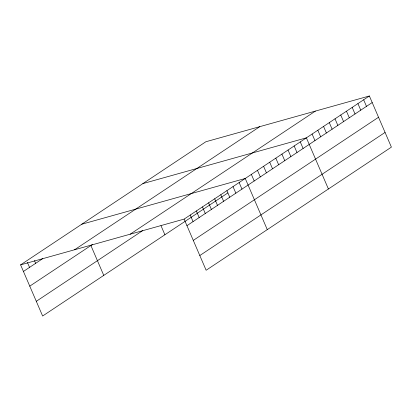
<?xml version="1.0" encoding="UTF-8"?>
<svg xmlns="http://www.w3.org/2000/svg" width="412" height="412" viewBox="0 0 412 412"><rect width="100%" height="100%" fill="white"/><g stroke="black" fill="none" stroke-linecap="round" stroke-linejoin="round"><path stroke-width="0.62" d="M227.888 192.898L42.627 316.019L20.6 264.87L205.861 141.749L369.373 95.981L391.4 147.13L206.139 270.251L184.113 219.102L369.373 95.981M23.433 271.446L42.791 258.582M74.557 249.765L259.817 126.644M29.767 286.155L92.432 244.507M130.151 234.207L315.412 111.085M36.292 301.311L142.773 230.545M186.945 225.678L372.206 102.557M193.28 240.392L378.54 117.266M199.805 255.543L385.066 132.422M142.871 183.608L306.384 137.84L328.41 188.995M81.736 224.236L245.248 178.473L267.275 229.623M20.6 264.87L184.113 219.102M363.647 99.786L366.479 106.363M357.92 103.592L360.752 110.169M352.193 107.398L355.026 113.975M346.466 111.204L349.299 117.781M340.739 115.01L343.572 121.586M335.013 118.816L337.845 125.392M329.286 122.621L332.118 129.198M323.559 126.427L326.392 133.004M317.837 130.233L320.67 136.81M312.111 134.039L314.943 140.616M300.271 141.903L303.103 148.485M294.158 145.966L296.99 152.543M288.045 150.03L290.877 156.606M281.926 154.093L284.759 160.67M275.813 158.157L278.646 164.733M269.7 162.22L272.533 168.796M263.587 166.283L266.42 172.86M257.474 170.347L260.307 176.923M251.361 174.41L254.194 180.986M239.135 182.537L241.968 189.113M233.022 186.6L235.855 193.177M226.914 190.632L229.742 197.24M220.791 194.727L223.623 201.303M214.678 198.79L217.51 205.367M208.565 202.848L211.397 209.43M202.452 206.912L205.284 213.493M196.339 210.975L199.171 217.551M190.226 215.038L193.058 221.615M160.999 225.709L164.898 234.758M90.903 245.526L103.762 275.391M34.479 260.58L35.659 263.32M27.424 262.449L29.546 267.383"/></g></svg>
